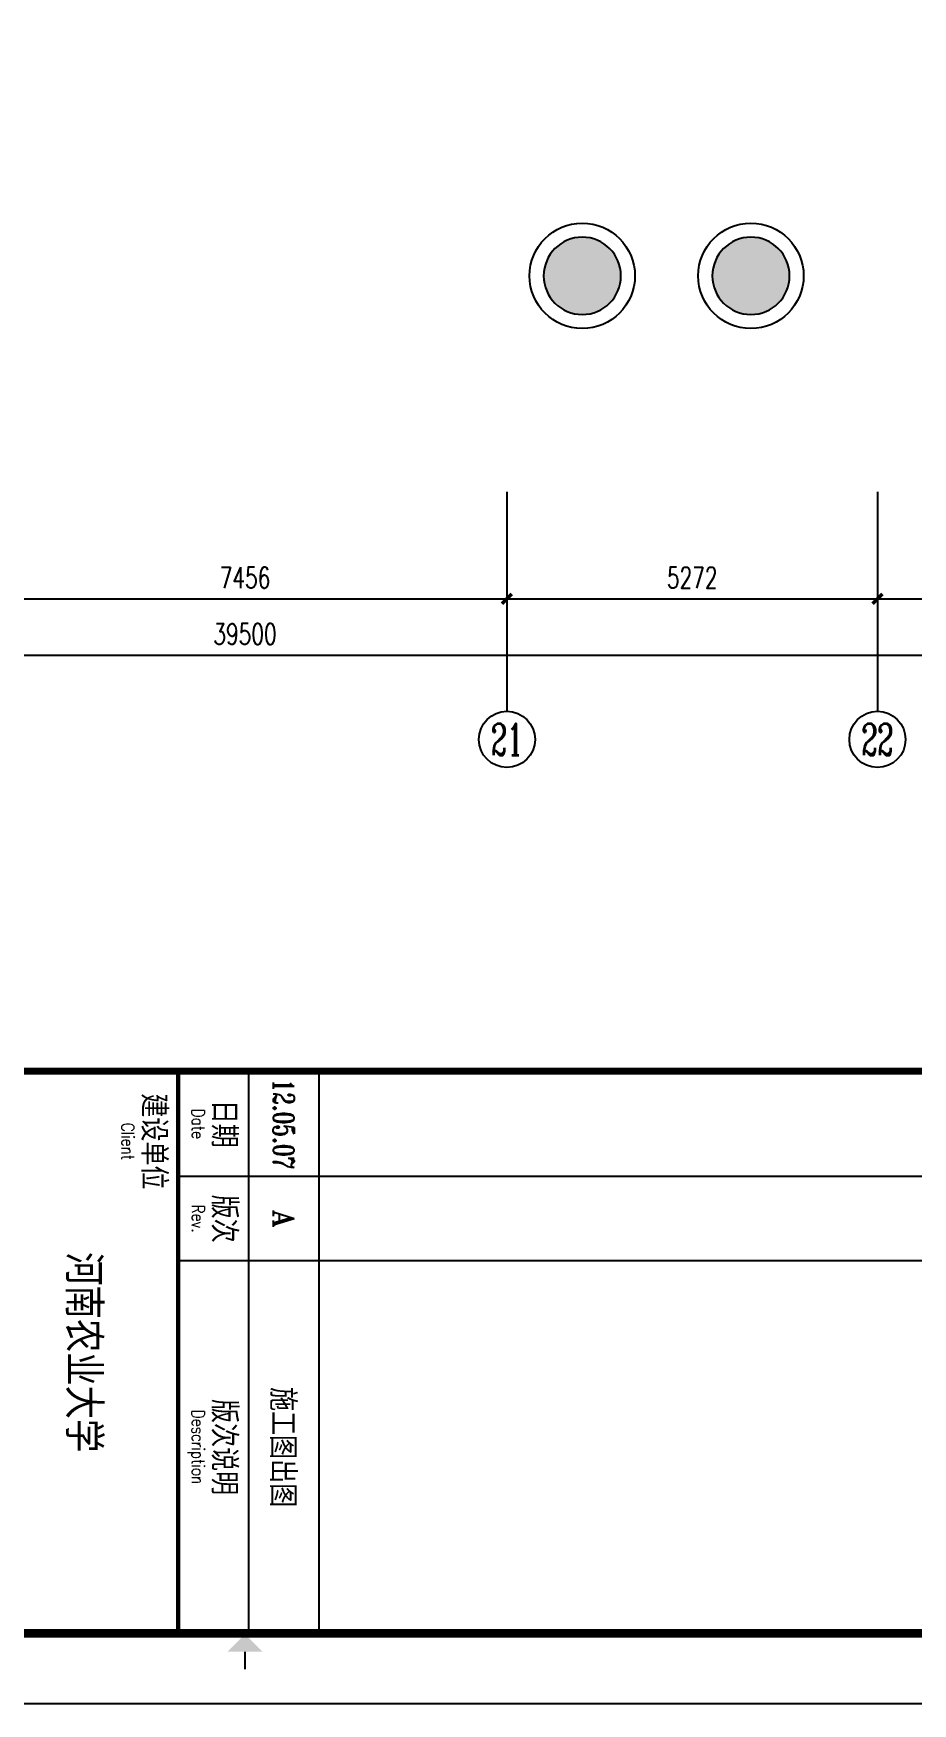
# Model space of a CAD drawing. Extents: x 190999 to 834799, y -200814 to 215286.
# Drawn here: x 789738 to 802249, y -81914 to -58146 of the extents above; entities that cross this region are included whole.
import ezdxf
from ezdxf.enums import TextEntityAlignment as Align

# ---------------------------------------------------------------- set-up
doc = ezdxf.new("R2010")
doc.units = 0
doc.header["$LTSCALE"] = 1000
doc.header["$MEASUREMENT"] = 0
for name, color, linetype in [('A-外包装修', 250, 'Continuous'), ('AXIS', 3, 'Continuous'), ('AXIS_TEXT', 7, 'Continuous'), ('COLUMN', 2, 'Continuous'), ('PUB_HATCH', 250, 'Continuous'), ('图框', 189, 'Continuous')]:
    doc.layers.add(name, color=color, linetype=linetype)
doc.styles.add('_TCH_AXIS', font='COMPLEX', dxfattribs={"bigfont": 'GBCBIG'})
doc.styles.add('COMPLEX', font='COMPLEX')
doc.styles.add('DIM_FONT', font='SIMPLEX', dxfattribs={"width": 0.7, "bigfont": 'GBCBIG'})
doc.styles.add('TKZ1_tjhts.shx', font='tjromant.shx', dxfattribs={"bigfont": 'tjhts.shx'})
doc.styles.add('TKZ2_tjkts.shx', font='tjromant.shx', dxfattribs={"bigfont": 'tjkts.shx'})
doc.dimstyles.new('DIMN', dxfattribs={"dimtxt": 300, "dimasz": 100, "dimexe": 250, "dimexo": 300, "dimgap": 150, "dimtad": 1, "dimdec": 0, "dimzin": 0, "dimdsep": 46, "dimtxsty": 'DIM_FONT', "dimblk": 'ARCHTICK', "dimcen": 0.09, "dimclrt": 7, "dimazin": 2, "dimtfac": 1, "dimtdec": 0, "dimtix": 1, "dimtmove": 2, "dimatfit": 3, "dimfxl": 0, "dimtolj": 1, "dimtzin": 0, "dimarcsym": 0})

# ---------------------------------------------------------------- blocks, each defined once
blk = doc.blocks.new('TJAD_TK_A0')
at = {"layer": '图框'}
for p, q in [((2162, -441.7), (2162, 399.3)), ((2087, 389.3), (2087, -30.7)), ((2099, 389.3), (2099, -30.7)), ((2072, -10.7), (2152, -10.7)), ((2072, -20.7), (2152, -20.7)), ((2072, -30.7), (2152, -30.7))]:
    blk.add_line(p, q, dxfattribs=at)
at = {"layer": '图框', "const_width": 1.2}
blk.add_lwpolyline([(2152, -431.7), (2152, 389.3), (998, 389.3), (998, -431.7)], close=True, dxfattribs=at)
at = {"layer": '图框'}
for points, const_width in [([(2072, 389.3), (2072, -431.7)], 1), ([(2154.61, -21.2), (2157.11, -21.2)], 0.3), ([(2072, -30.7), (2152, -30.7)], 0.6)]:
    blk.add_lwpolyline(points, dxfattribs=dict(at, const_width=const_width))
blk.add_solid([(2154.61, -23.7), (2154.61, -18.7), (2152.11, -21.2)], dxfattribs=at)
at = {"layer": '图框', "color": 3, "style": 'TKZ1_tjhts.shx', "width": 0.7}
blk.add_text('12.05.07', height=3, dxfattribs=at).set_placement((2079.58, -15.7), align=Align.MIDDLE_CENTER)
at = {"layer": '图框', "color": 3, "style": 'TKZ1_tjhts.shx'}
for s, height, p in [('A', 3, (2093, -15.7)), ('施工图出图', 3.6, (2125.5, -15.83)), ('河南农业大学', 5, (2112, -44.2))]:
    blk.add_text(s, height=height, dxfattribs=at).set_placement(p, align=Align.MIDDLE_CENTER)
at = {"layer": '图框', "style": 'TKZ2_tjkts.shx'}
for s, p in [('日期', (2079.5, -24.16)), ('版次', (2093, -24.16)), ('版次说明', (2125.5, -24.16)), ('建设单位', (2082, -34.16))]:
    blk.add_text(s, height=3.6, dxfattribs=at).set_placement(p, align=Align.MIDDLE_CENTER)
at = {"layer": '图框', "style": 'TKZ2_tjkts.shx', "width": 0.8}
for s, p in [('Date', (2079.5, -27.86)), ('Rev.', (2093, -27.86)), ('Description', (2125.5, -27.86)), ('Client', (2082, -37.86))]:
    blk.add_text(s, height=1.8, dxfattribs=at).set_placement(p, align=Align.MIDDLE_CENTER)
blk = doc.blocks.new('_ArchTick')
at = {"const_width": 0.5}
blk.add_lwpolyline([(-0.7, -0.7), (0.7, 0.7)], dxfattribs=at)
blk = doc.blocks.new('*D777')
at = {"layer": 'AXIS', "color": 0, "lineweight": -2}
for p, q in [((789021, -64968), (789021, -66443)), ((796476, -64968), (796476, -66443)), ((789021, -66193), (796476, -66193))]:
    blk.add_line(p, q, dxfattribs=at)
at = {"layer": 'Defpoints', "color": 0}
for p in [(789021, -64668), (796476, -64668), (796476, -66193)]:
    blk.add_point(p, dxfattribs=at)
at = {"layer": 'AXIS', "color": 0, "lineweight": -2, "xscale": 100, "yscale": 100, "zscale": 100, "rotation": 180}
blk.add_blockref('_ArchTick', (789021, -66193), dxfattribs=at)
at = {"layer": 'AXIS', "color": 0, "lineweight": -2, "xscale": 100, "yscale": 100, "zscale": 100}
blk.add_blockref('_ArchTick', (796476, -66193), dxfattribs=at)
at = {"layer": 'AXIS', "color": 7, "insert": (792749, -65893), "char_height": 300, "attachment_point": 5, "style": 'DIM_FONT'}
blk.add_mtext('\\A1;7456', dxfattribs=at)
blk = doc.blocks.new('*D778')
at = {"layer": 'AXIS', "color": 0, "lineweight": -2}
for p, q in [((796476, -64968), (796476, -66443)), ((801749, -64968), (801749, -66443)), ((796476, -66193), (801749, -66193))]:
    blk.add_line(p, q, dxfattribs=at)
at = {"layer": 'Defpoints', "color": 0}
for p in [(796476, -64668), (801749, -64668), (801749, -66193)]:
    blk.add_point(p, dxfattribs=at)
at = {"layer": 'AXIS', "color": 0, "lineweight": -2, "xscale": 100, "yscale": 100, "zscale": 100, "rotation": 180}
blk.add_blockref('_ArchTick', (796476, -66193), dxfattribs=at)
at = {"layer": 'AXIS', "color": 0, "lineweight": -2, "xscale": 100, "yscale": 100, "zscale": 100}
blk.add_blockref('_ArchTick', (801749, -66193), dxfattribs=at)
at = {"layer": 'AXIS', "color": 7, "insert": (799112, -65893), "char_height": 300, "attachment_point": 5, "style": 'DIM_FONT'}
blk.add_mtext('\\A1;5272', dxfattribs=at)
blk = doc.blocks.new('*D779')
at = {"layer": 'AXIS', "color": 0, "lineweight": -2}
for p, q in [((801749, -64968), (801749, -66443)), ((805749, -64968), (805749, -66443)), ((801749, -66193), (805749, -66193))]:
    blk.add_line(p, q, dxfattribs=at)
at = {"layer": 'Defpoints', "color": 0}
for p in [(801749, -64668), (805749, -64668), (805749, -66193)]:
    blk.add_point(p, dxfattribs=at)
at = {"layer": 'AXIS', "color": 0, "lineweight": -2, "xscale": 100, "yscale": 100, "zscale": 100, "rotation": 180}
blk.add_blockref('_ArchTick', (801749, -66193), dxfattribs=at)
at = {"layer": 'AXIS', "color": 0, "lineweight": -2, "xscale": 100, "yscale": 100, "zscale": 100}
blk.add_blockref('_ArchTick', (805749, -66193), dxfattribs=at)
at = {"layer": 'AXIS', "color": 7, "insert": (803749, -65893), "char_height": 300, "attachment_point": 5, "style": 'DIM_FONT'}
blk.add_mtext('\\A1;4000', dxfattribs=at)
blk = doc.blocks.new('*D783')
at = {"layer": 'AXIS', "color": 0, "lineweight": -2}
for p, q in [((772999, -64968), (772999, -67243)), ((812499, -64968), (812499, -67243)), ((772999, -66993), (812499, -66993))]:
    blk.add_line(p, q, dxfattribs=at)
at = {"layer": 'Defpoints', "color": 0}
for p in [(772999, -64668), (812499, -64668), (812499, -66993)]:
    blk.add_point(p, dxfattribs=at)
at = {"layer": 'AXIS', "color": 0, "lineweight": -2, "xscale": 100, "yscale": 100, "zscale": 100, "rotation": 180}
blk.add_blockref('_ArchTick', (772999, -66993), dxfattribs=at)
at = {"layer": 'AXIS', "color": 0, "lineweight": -2, "xscale": 100, "yscale": 100, "zscale": 100}
blk.add_blockref('_ArchTick', (812499, -66993), dxfattribs=at)
at = {"layer": 'AXIS', "color": 7, "insert": (792749, -66693), "char_height": 300, "attachment_point": 5, "style": 'DIM_FONT'}
blk.add_mtext('\\A1;39500', dxfattribs=at)
blk = doc.blocks.new('_AXISO')
blk.add_circle((0, 0), 0.5)
at = {"layer": 'AXIS_TEXT', "style": 'COMPLEX', "width": 1.041667}
blk.add_attdef('A', text='', height=0.56, dxfattribs=at).set_placement((-0.25, -0.28), (0.25, -0.28), align=Align.FIT)

msp = doc.modelspace()

# ---------------------------------------------------------------- hatches: boundary and pattern name
at = {"layer": 'PUB_HATCH'}
for points in [[(798098.5, -61596.3, 1), (796998.5, -61596.3, 1)], [(800498.5, -61596.3, 1), (799398.5, -61596.3, 1)]]:
    msp.add_hatch(color=256, dxfattribs=at).paths.add_polyline_path(points)

# ---------------------------------------------------------------- linework, layer by layer
at = {"layer": 'A-外包装修'}
for centre in [(797548.5, -61596.3), (799948.5, -61596.3)]:
    msp.add_circle(centre, 750, dxfattribs=at)
at = {"layer": 'AXIS'}
for p, q in [((796476.5, -64667.8), (796476.5, -67792.8)), ((801748.5, -64667.8), (801748.5, -67792.8))]:
    msp.add_line(p, q, dxfattribs=at)
at = {"layer": 'COLUMN'}
for centre, start, end in [((797548.5, -61596.3), 0, 180), ((799948.5, -61596.3), 0, 180), ((797548.5, -61596.3), 180, 0), ((799948.5, -61596.3), 180, 0)]:
    msp.add_arc(centre, 550, start, end, dxfattribs=at)

# ---------------------------------------------------------------- block references
at = {"layer": 'AXIS'}
ref = msp.add_blockref('_AXISO', (796476.5, -68192.8), dxfattribs=dict(at, xscale=800, yscale=800, zscale=800))
ref.add_attrib('A', '21', dxfattribs={"layer": 'AXIS_TEXT', "height": 452.55, "style": '_TCH_AXIS', "width": 0.724138}).set_placement((796250.2, -68419.1), (796702.7, -68419.1), align=Align.FIT)
ref = msp.add_blockref('_AXISO', (801748.5, -68192.8), dxfattribs=dict(at, xscale=800, yscale=800, zscale=800))
ref.add_attrib('A', '22', dxfattribs={"layer": 'AXIS_TEXT', "height": 452.55, "style": '_TCH_AXIS', "width": 0.617647}).set_placement((801522.3, -68419.1), (801974.8, -68419.1), align=Align.FIT)
at = {"layer": '图框', "xscale": 100, "yscale": 100, "zscale": 100, "rotation": 270}
msp.add_blockref('TJAD_TK_A0', (794868.8, 134286.5), dxfattribs=at)

# ---------------------------------------------------------------- dimensions: what is measured, and where the dimension line sits
at = {"layer": 'AXIS'}
for p1, p2, distance, picture, middle in [((772998.5, -64667.8), (812498.5, -64667.8), -2325, '*D783', (792748.5, -66692.8)), ((789020.6, -64667.8), (796476.5, -64667.8), -1525, '*D777', (792748.5, -65892.8)), ((796476.5, -64667.8), (801748.5, -64667.8), -1525, '*D778', (799112.5, -65892.8)), ((801748.5, -64667.8), (805748.5, -64667.8), -1525, '*D779', (803748.5, -65892.8))]:
    dim = msp.add_aligned_dim(p1=p1, p2=p2, distance=distance, dimstyle='DIMN', dxfattribs=at)
    dim.commit()
    dim.dimension.update_dxf_attribs({"geometry": picture, "text_midpoint": middle})

doc.saveas('drawing.dxf')
